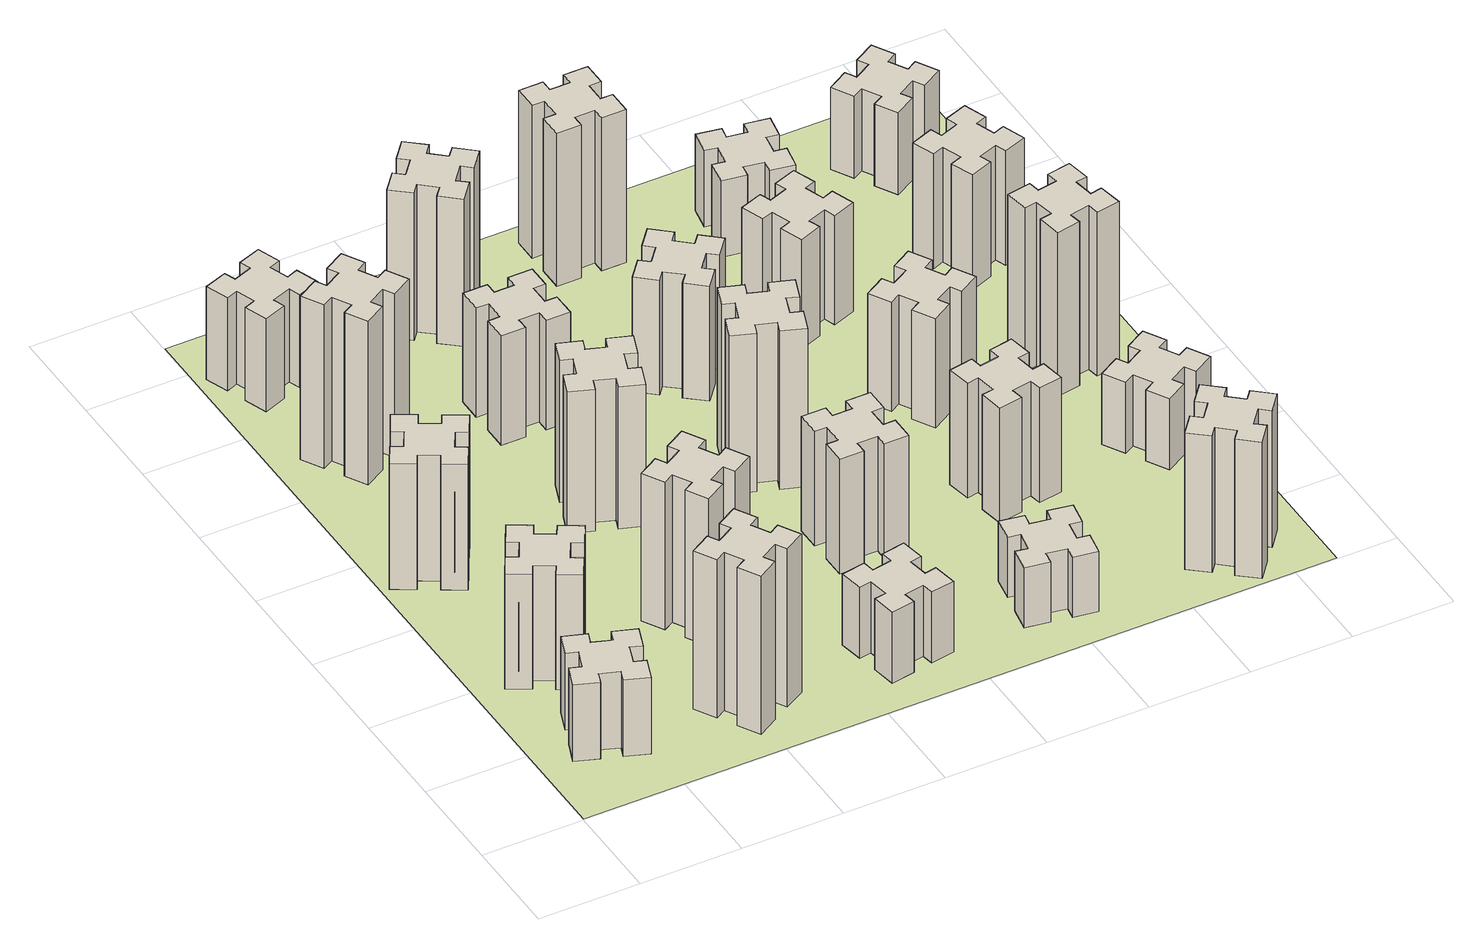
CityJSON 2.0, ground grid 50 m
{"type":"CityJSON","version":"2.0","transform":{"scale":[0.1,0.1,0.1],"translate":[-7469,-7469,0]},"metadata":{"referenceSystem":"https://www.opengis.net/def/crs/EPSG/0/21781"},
"CityObjects":{
"building1":{"type":"Building","attributes":{"class":"1000","function":"1000","usage":"1000","yearOfConstruction":2016,"roofType":"1000","measuredHeight":42,"storeysAboveGround":30,"storeysBelowGround":0},"geometry":[{"type":"Solid","lod":"1","boundaries":[[[[0,1,2,3,4,5,6,7,8,9,10,11,12,13,14,15,16,17,18,19]],[[17,16,20,21]],[[16,15,22,20]],[[15,14,23,22]],[[14,13,24,23]],[[13,12,25,24]],[[12,11,26,25]],[[11,10,27,26]],[[10,9,28,27]],[[9,8,29,28]],[[8,7,30,29]],[[7,6,31,30]],[[6,5,32,31]],[[5,4,33,32]],[[4,3,34,33]],[[3,2,35,34]],[[2,1,36,35]],[[1,0,37,36]],[[0,19,38,37]],[[19,18,39,38]],[[18,17,21,39]],[[24,25,26,27,28,29,30,31,32,33,34,35,36,37,38,39,21,20,22,23]]]]}]},
"building2":{"type":"Building","attributes":{"class":"1000","function":"1000","usage":"1000","yearOfConstruction":2016,"roofType":"1000","measuredHeight":63,"storeysAboveGround":30,"storeysBelowGround":0},"geometry":[{"type":"Solid","lod":"1","boundaries":[[[[40,41,42,43,44,45,46,47,48,49,50,51,52,53,54,55,56,57,58,59]],[[57,56,60,61]],[[56,55,62,60]],[[55,54,63,62]],[[54,53,64,63]],[[53,52,65,64]],[[52,51,66,65]],[[51,50,67,66]],[[50,49,68,67]],[[49,48,69,68]],[[48,47,70,69]],[[47,46,71,70]],[[46,45,72,71]],[[45,44,73,72]],[[44,43,74,73]],[[43,42,75,74]],[[42,41,76,75]],[[41,40,77,76]],[[40,59,78,77]],[[59,58,79,78]],[[58,57,61,79]],[[64,65,66,67,68,69,70,71,72,73,74,75,76,77,78,79,61,60,62,63]]]]}]},
"building3":{"type":"Building","attributes":{"class":"1000","function":"1000","usage":"1000","yearOfConstruction":2016,"roofType":"1000","measuredHeight":69,"storeysAboveGround":30,"storeysBelowGround":0},"geometry":[{"type":"Solid","lod":"1","boundaries":[[[[80,81,82,83,84,85,86,87,88,89,90,91,92,93,94,95,96,97,98,99]],[[97,96,100,101]],[[96,95,102,100]],[[95,94,103,102]],[[94,93,104,103]],[[93,92,105,104]],[[92,91,106,105]],[[91,90,107,106]],[[90,89,108,107]],[[89,88,109,108]],[[88,87,110,109]],[[87,86,111,110]],[[86,85,112,111]],[[85,84,113,112]],[[84,83,114,113]],[[83,82,115,114]],[[82,81,116,115]],[[81,80,117,116]],[[80,99,118,117]],[[99,98,119,118]],[[98,97,101,119]],[[104,105,106,107,108,109,110,111,112,113,114,115,116,117,118,119,101,100,102,103]]]]}]},
"building4":{"type":"Building","attributes":{"class":"1000","function":"1000","usage":"1000","yearOfConstruction":2016,"roofType":"1000","measuredHeight":87,"storeysAboveGround":30,"storeysBelowGround":0},"geometry":[{"type":"Solid","lod":"1","boundaries":[[[[120,121,122,123,124,125,126,127,128,129,130,131,132,133,134,135,136,137,138,139]],[[137,136,140,141]],[[136,135,142,140]],[[135,134,143,142]],[[134,133,144,143]],[[133,132,145,144]],[[132,131,146,145]],[[131,130,147,146]],[[130,129,148,147]],[[129,128,149,148]],[[128,127,150,149]],[[127,126,151,150]],[[126,125,152,151]],[[125,124,153,152]],[[124,123,154,153]],[[123,122,155,154]],[[122,121,156,155]],[[121,120,157,156]],[[120,139,158,157]],[[139,138,159,158]],[[138,137,141,159]],[[144,145,146,147,148,149,150,151,152,153,154,155,156,157,158,159,141,140,142,143]]]]}]},
"building5":{"type":"Building","attributes":{"class":"1000","function":"1000","usage":"1000","yearOfConstruction":2016,"roofType":"1000","measuredHeight":90,"storeysAboveGround":30,"storeysBelowGround":0},"geometry":[{"type":"Solid","lod":"1","boundaries":[[[[160,161,162,163,164,165,166,167,168,169,170,171,172,173,174,175,176,177,178,179]],[[177,176,180,181]],[[176,175,182,180]],[[175,174,183,182]],[[174,173,184,183]],[[173,172,185,184]],[[172,171,186,185]],[[171,170,187,186]],[[170,169,188,187]],[[169,168,189,188]],[[168,167,190,189]],[[167,166,191,190]],[[166,165,192,191]],[[165,164,193,192]],[[164,163,194,193]],[[163,162,195,194]],[[162,161,196,195]],[[161,160,197,196]],[[160,179,198,197]],[[179,178,199,198]],[[178,177,181,199]],[[184,185,186,187,188,189,190,191,192,193,194,195,196,197,198,199,181,180,182,183]]]]}]},
"building6":{"type":"Building","attributes":{"class":"1000","function":"1000","usage":"1000","yearOfConstruction":2016,"roofType":"1000","measuredHeight":51,"storeysAboveGround":30,"storeysBelowGround":0},"geometry":[{"type":"Solid","lod":"1","boundaries":[[[[200,201,202,203,204,205,206,207,208,209,210,211,212,213,214,215,216,217,218,219]],[[217,216,220,221]],[[216,215,222,220]],[[215,214,223,222]],[[214,213,224,223]],[[213,212,225,224]],[[212,211,226,225]],[[211,210,227,226]],[[210,209,228,227]],[[209,208,229,228]],[[208,207,230,229]],[[207,206,231,230]],[[206,205,232,231]],[[205,204,233,232]],[[204,203,234,233]],[[203,202,235,234]],[[202,201,236,235]],[[201,200,237,236]],[[200,219,238,237]],[[219,218,239,238]],[[218,217,221,239]],[[224,225,226,227,228,229,230,231,232,233,234,235,236,237,238,239,221,220,222,223]]]]}]},
"building7":{"type":"Building","attributes":{"class":"1000","function":"1000","usage":"1000","yearOfConstruction":2016,"roofType":"1000","measuredHeight":81,"storeysAboveGround":30,"storeysBelowGround":0},"geometry":[{"type":"Solid","lod":"1","boundaries":[[[[240,241,242,243,244,245,246,247,248,249,250,251,252,253,254,255,256,257,258,259]],[[257,256,260,261]],[[256,255,262,260]],[[255,254,263,262]],[[254,253,264,263]],[[253,252,265,264]],[[252,251,266,265]],[[251,250,267,266]],[[250,249,268,267]],[[249,248,269,268]],[[248,247,270,269]],[[247,246,271,270]],[[246,245,272,271]],[[245,244,273,272]],[[244,243,274,273]],[[243,242,275,274]],[[242,241,276,275]],[[241,240,277,276]],[[240,259,278,277]],[[259,258,279,278]],[[258,257,261,279]],[[264,265,266,267,268,269,270,271,272,273,274,275,276,277,278,279,261,260,262,263]]]]}]},
"building8":{"type":"Building","attributes":{"class":"1000","function":"1000","usage":"1000","yearOfConstruction":2016,"roofType":"1000","measuredHeight":78,"storeysAboveGround":30,"storeysBelowGround":0},"geometry":[{"type":"Solid","lod":"1","boundaries":[[[[280,281,282,283,284,285,286,287,288,289,290,291,292,293,294,295,296,297,298,299]],[[297,296,300,301]],[[296,295,302,300]],[[295,294,303,302]],[[294,293,304,303]],[[293,292,305,304]],[[292,291,306,305]],[[291,290,307,306]],[[290,289,308,307]],[[289,288,309,308]],[[288,287,310,309]],[[287,286,311,310]],[[286,285,312,311]],[[285,284,313,312]],[[284,283,314,313]],[[283,282,315,314]],[[282,281,316,315]],[[281,280,317,316]],[[280,299,318,317]],[[299,298,319,318]],[[298,297,301,319]],[[304,305,306,307,308,309,310,311,312,313,314,315,316,317,318,319,301,300,302,303]]]]}]},
"building9":{"type":"Building","attributes":{"class":"1000","function":"1000","usage":"1000","yearOfConstruction":2016,"roofType":"1000","measuredHeight":39,"storeysAboveGround":30,"storeysBelowGround":0},"geometry":[{"type":"Solid","lod":"1","boundaries":[[[[320,321,322,323,324,325,326,327,328,329,330,331,332,333,334,335,336,337,338,339]],[[337,336,340,341]],[[336,335,342,340]],[[335,334,343,342]],[[334,333,344,343]],[[333,332,345,344]],[[332,331,346,345]],[[331,330,347,346]],[[330,329,348,347]],[[329,328,349,348]],[[328,327,350,349]],[[327,326,351,350]],[[326,325,352,351]],[[325,324,353,352]],[[324,323,354,353]],[[323,322,355,354]],[[322,321,356,355]],[[321,320,357,356]],[[320,339,358,357]],[[339,338,359,358]],[[338,337,341,359]],[[344,345,346,347,348,349,350,351,352,353,354,355,356,357,358,359,341,340,342,343]]]]}]},
"building10":{"type":"Building","attributes":{"class":"1000","function":"1000","usage":"1000","yearOfConstruction":2016,"roofType":"1000","measuredHeight":60,"storeysAboveGround":30,"storeysBelowGround":0},"geometry":[{"type":"Solid","lod":"1","boundaries":[[[[360,361,362,363,364,365,366,367,368,369,370,371,372,373,374,375,376,377,378,379]],[[377,376,380,381]],[[376,375,382,380]],[[375,374,383,382]],[[374,373,384,383]],[[373,372,385,384]],[[372,371,386,385]],[[371,370,387,386]],[[370,369,388,387]],[[369,368,389,388]],[[368,367,390,389]],[[367,366,391,390]],[[366,365,392,391]],[[365,364,393,392]],[[364,363,394,393]],[[363,362,395,394]],[[362,361,396,395]],[[361,360,397,396]],[[360,379,398,397]],[[379,378,399,398]],[[378,377,381,399]],[[384,385,386,387,388,389,390,391,392,393,394,395,396,397,398,399,381,380,382,383]]]]}]},
"building11":{"type":"Building","attributes":{"class":"1000","function":"1000","usage":"1000","yearOfConstruction":2016,"roofType":"1000","measuredHeight":81,"storeysAboveGround":30,"storeysBelowGround":0},"geometry":[{"type":"Solid","lod":"1","boundaries":[[[[400,401,402,403,404,405,406,407,408,409,410,411,412,413,414,415,416,417,418,419]],[[417,416,420,421]],[[416,415,422,420]],[[415,414,423,422]],[[414,413,424,423]],[[413,412,425,424]],[[412,411,426,425]],[[411,410,427,426]],[[410,409,428,427]],[[409,408,429,428]],[[408,407,430,429]],[[407,406,431,430]],[[406,405,432,431]],[[405,404,433,432]],[[404,403,434,433]],[[403,402,435,434]],[[402,401,436,435]],[[401,400,437,436]],[[400,419,438,437]],[[419,418,439,438]],[[418,417,421,439]],[[424,425,426,427,428,429,430,431,432,433,434,435,436,437,438,439,421,420,422,423]]]]}]},
"building12":{"type":"Building","attributes":{"class":"1000","function":"1000","usage":"1000","yearOfConstruction":2016,"roofType":"1000","measuredHeight":63,"storeysAboveGround":30,"storeysBelowGround":0},"geometry":[{"type":"Solid","lod":"1","boundaries":[[[[440,441,442,443,444,445,446,447,448,449,450,451,452,453,454,455,456,457,458,459]],[[457,456,460,461]],[[456,455,462,460]],[[455,454,463,462]],[[454,453,464,463]],[[453,452,465,464]],[[452,451,466,465]],[[451,450,467,466]],[[450,449,468,467]],[[449,448,469,468]],[[448,447,470,469]],[[447,446,471,470]],[[446,445,472,471]],[[445,444,473,472]],[[444,443,474,473]],[[443,442,475,474]],[[442,441,476,475]],[[441,440,477,476]],[[440,459,478,477]],[[459,458,479,478]],[[458,457,461,479]],[[464,465,466,467,468,469,470,471,472,473,474,475,476,477,478,479,461,460,462,463]]]]}]},
"building13":{"type":"Building","attributes":{"class":"1000","function":"1000","usage":"1000","yearOfConstruction":2016,"roofType":"1000","measuredHeight":87,"storeysAboveGround":30,"storeysBelowGround":0},"geometry":[{"type":"Solid","lod":"1","boundaries":[[[[480,481,482,483,484,485,486,487,488,489,490,491,492,493,494,495,496,497,498,499]],[[497,496,500,501]],[[496,495,502,500]],[[495,494,503,502]],[[494,493,504,503]],[[493,492,505,504]],[[492,491,506,505]],[[491,490,507,506]],[[490,489,508,507]],[[489,488,509,508]],[[488,487,510,509]],[[487,486,511,510]],[[486,485,512,511]],[[485,484,513,512]],[[484,483,514,513]],[[483,482,515,514]],[[482,481,516,515]],[[481,480,517,516]],[[480,499,518,517]],[[499,498,519,518]],[[498,497,501,519]],[[504,505,506,507,508,509,510,511,512,513,514,515,516,517,518,519,501,500,502,503]]]]}]},
"building14":{"type":"Building","attributes":{"class":"1000","function":"1000","usage":"1000","yearOfConstruction":2016,"roofType":"1000","measuredHeight":63,"storeysAboveGround":30,"storeysBelowGround":0},"geometry":[{"type":"Solid","lod":"1","boundaries":[[[[520,521,522,523,524,525,526,527,528,529,530,531,532,533,534,535,536,537,538,539]],[[537,536,540,541]],[[536,535,542,540]],[[535,534,543,542]],[[534,533,544,543]],[[533,532,545,544]],[[532,531,546,545]],[[531,530,547,546]],[[530,529,548,547]],[[529,528,549,548]],[[528,527,550,549]],[[527,526,551,550]],[[526,525,552,551]],[[525,524,553,552]],[[524,523,554,553]],[[523,522,555,554]],[[522,521,556,555]],[[521,520,557,556]],[[520,539,558,557]],[[539,538,559,558]],[[538,537,541,559]],[[544,545,546,547,548,549,550,551,552,553,554,555,556,557,558,559,541,540,542,543]]]]}]},
"building15":{"type":"Building","attributes":{"class":"1000","function":"1000","usage":"1000","yearOfConstruction":2016,"roofType":"1000","measuredHeight":33,"storeysAboveGround":30,"storeysBelowGround":0},"geometry":[{"type":"Solid","lod":"1","boundaries":[[[[560,561,562,563,564,565,566,567,568,569,570,571,572,573,574,575,576,577,578,579]],[[577,576,580,581]],[[576,575,582,580]],[[575,574,583,582]],[[574,573,584,583]],[[573,572,585,584]],[[572,571,586,585]],[[571,570,587,586]],[[570,569,588,587]],[[569,568,589,588]],[[568,567,590,589]],[[567,566,591,590]],[[566,565,592,591]],[[565,564,593,592]],[[564,563,594,593]],[[563,562,595,594]],[[562,561,596,595]],[[561,560,597,596]],[[560,579,598,597]],[[579,578,599,598]],[[578,577,581,599]],[[584,585,586,587,588,589,590,591,592,593,594,595,596,597,598,599,581,580,582,583]]]]}]},
"building16":{"type":"Building","attributes":{"class":"1000","function":"1000","usage":"1000","yearOfConstruction":2016,"roofType":"1000","measuredHeight":84,"storeysAboveGround":30,"storeysBelowGround":0},"geometry":[{"type":"Solid","lod":"1","boundaries":[[[[600,601,602,603,604,605,606,607,608,609,610,611,612,613,614,615,616,617,618,619]],[[617,616,620,621]],[[616,615,622,620]],[[615,614,623,622]],[[614,613,624,623]],[[613,612,625,624]],[[612,611,626,625]],[[611,610,627,626]],[[610,609,628,627]],[[609,608,629,628]],[[608,607,630,629]],[[607,606,631,630]],[[606,605,632,631]],[[605,604,633,632]],[[604,603,634,633]],[[603,602,635,634]],[[602,601,636,635]],[[601,600,637,636]],[[600,619,638,637]],[[619,618,639,638]],[[618,617,621,639]],[[624,625,626,627,628,629,630,631,632,633,634,635,636,637,638,639,621,620,622,623]]]]}]},
"building17":{"type":"Building","attributes":{"class":"1000","function":"1000","usage":"1000","yearOfConstruction":2016,"roofType":"1000","measuredHeight":63,"storeysAboveGround":30,"storeysBelowGround":0},"geometry":[{"type":"Solid","lod":"1","boundaries":[[[[640,641,642,643,644,645,646,647,648,649,650,651,652,653,654,655,656,657,658,659]],[[657,656,660,661]],[[656,655,662,660]],[[655,654,663,662]],[[654,653,664,663]],[[653,652,665,664]],[[652,651,666,665]],[[651,650,667,666]],[[650,649,668,667]],[[649,648,669,668]],[[648,647,670,669]],[[647,646,671,670]],[[646,645,672,671]],[[645,644,673,672]],[[644,643,674,673]],[[643,642,675,674]],[[642,641,676,675]],[[641,640,677,676]],[[640,659,678,677]],[[659,658,679,678]],[[658,657,661,679]],[[664,665,666,667,668,669,670,671,672,673,674,675,676,677,678,679,661,660,662,663]]]]}]},
"building18":{"type":"Building","attributes":{"class":"1000","function":"1000","usage":"1000","yearOfConstruction":2016,"roofType":"1000","measuredHeight":60,"storeysAboveGround":30,"storeysBelowGround":0},"geometry":[{"type":"Solid","lod":"1","boundaries":[[[[680,681,682,683,684,685,686,687,688,689,690,691,692,693,694,695,696,697,698,699]],[[697,696,700,701]],[[696,695,702,700]],[[695,694,703,702]],[[694,693,704,703]],[[693,692,705,704]],[[692,691,706,705]],[[691,690,707,706]],[[690,689,708,707]],[[689,688,709,708]],[[688,687,710,709]],[[687,686,711,710]],[[686,685,712,711]],[[685,684,713,712]],[[684,683,714,713]],[[683,682,715,714]],[[682,681,716,715]],[[681,680,717,716]],[[680,699,718,717]],[[699,698,719,718]],[[698,697,701,719]],[[704,705,706,707,708,709,710,711,712,713,714,715,716,717,718,719,701,700,702,703]]]]}]},
"building19":{"type":"Building","attributes":{"class":"1000","function":"1000","usage":"1000","yearOfConstruction":2016,"roofType":"1000","measuredHeight":60,"storeysAboveGround":30,"storeysBelowGround":0},"geometry":[{"type":"Solid","lod":"1","boundaries":[[[[720,721,722,723,724,725,726,727,728,729,730,731,732,733,734,735,736,737,738,739]],[[737,736,740,741]],[[736,735,742,740]],[[735,734,743,742]],[[734,733,744,743]],[[733,732,745,744]],[[732,731,746,745]],[[731,730,747,746]],[[730,729,748,747]],[[729,728,749,748]],[[728,727,750,749]],[[727,726,751,750]],[[726,725,752,751]],[[725,724,753,752]],[[724,723,754,753]],[[723,722,755,754]],[[722,721,756,755]],[[721,720,757,756]],[[720,739,758,757]],[[739,738,759,758]],[[738,737,741,759]],[[744,745,746,747,748,749,750,751,752,753,754,755,756,757,758,759,741,740,742,743]]]]}]},
"building20":{"type":"Building","attributes":{"class":"1000","function":"1000","usage":"1000","yearOfConstruction":2016,"roofType":"1000","measuredHeight":75,"storeysAboveGround":30,"storeysBelowGround":0},"geometry":[{"type":"Solid","lod":"1","boundaries":[[[[760,761,762,763,764,765,766,767,768,769,770,771,772,773,774,775,776,777,778,779]],[[777,776,780,781]],[[776,775,782,780]],[[775,774,783,782]],[[774,773,784,783]],[[773,772,785,784]],[[772,771,786,785]],[[771,770,787,786]],[[770,769,788,787]],[[769,768,789,788]],[[768,767,790,789]],[[767,766,791,790]],[[766,765,792,791]],[[765,764,793,792]],[[764,763,794,793]],[[763,762,795,794]],[[762,761,796,795]],[[761,760,797,796]],[[760,779,798,797]],[[779,778,799,798]],[[778,777,781,799]],[[784,785,786,787,788,789,790,791,792,793,794,795,796,797,798,799,781,780,782,783]]]]}]},
"building21":{"type":"Building","attributes":{"class":"1000","function":"1000","usage":"1000","yearOfConstruction":2016,"roofType":"1000","measuredHeight":42,"storeysAboveGround":30,"storeysBelowGround":0},"geometry":[{"type":"Solid","lod":"1","boundaries":[[[[800,801,802,803,804,805,806,807,808,809,810,811,812,813,814,815,816,817,818,819]],[[817,816,820,821]],[[816,815,822,820]],[[815,814,823,822]],[[814,813,824,823]],[[813,812,825,824]],[[812,811,826,825]],[[811,810,827,826]],[[810,809,828,827]],[[809,808,829,828]],[[808,807,830,829]],[[807,806,831,830]],[[806,805,832,831]],[[805,804,833,832]],[[804,803,834,833]],[[803,802,835,834]],[[802,801,836,835]],[[801,800,837,836]],[[800,819,838,837]],[[819,818,839,838]],[[818,817,821,839]],[[824,825,826,827,828,829,830,831,832,833,834,835,836,837,838,839,821,820,822,823]]]]}]},
"building22":{"type":"Building","attributes":{"class":"1000","function":"1000","usage":"1000","yearOfConstruction":2016,"roofType":"1000","measuredHeight":39,"storeysAboveGround":30,"storeysBelowGround":0},"geometry":[{"type":"Solid","lod":"1","boundaries":[[[[840,841,842,843,844,845,846,847,848,849,850,851,852,853,854,855,856,857,858,859]],[[857,856,860,861]],[[856,855,862,860]],[[855,854,863,862]],[[854,853,864,863]],[[853,852,865,864]],[[852,851,866,865]],[[851,850,867,866]],[[850,849,868,867]],[[849,848,869,868]],[[848,847,870,869]],[[847,846,871,870]],[[846,845,872,871]],[[845,844,873,872]],[[844,843,874,873]],[[843,842,875,874]],[[842,841,876,875]],[[841,840,877,876]],[[840,859,878,877]],[[859,858,879,878]],[[858,857,861,879]],[[864,865,866,867,868,869,870,871,872,873,874,875,876,877,878,879,861,860,862,863]]]]}]},
"building23":{"type":"Building","attributes":{"class":"1000","function":"1000","usage":"1000","yearOfConstruction":2016,"roofType":"1000","measuredHeight":90,"storeysAboveGround":30,"storeysBelowGround":0},"geometry":[{"type":"Solid","lod":"1","boundaries":[[[[880,881,882,883,884,885,886,887,888,889,890,891,892,893,894,895,896,897,898,899]],[[897,896,900,901]],[[896,895,902,900]],[[895,894,903,902]],[[894,893,904,903]],[[893,892,905,904]],[[892,891,906,905]],[[891,890,907,906]],[[890,889,908,907]],[[889,888,909,908]],[[888,887,910,909]],[[887,886,911,910]],[[886,885,912,911]],[[885,884,913,912]],[[884,883,914,913]],[[883,882,915,914]],[[882,881,916,915]],[[881,880,917,916]],[[880,899,918,917]],[[899,898,919,918]],[[898,897,901,919]],[[904,905,906,907,908,909,910,911,912,913,914,915,916,917,918,919,901,900,902,903]]]]}]},
"building24":{"type":"Building","attributes":{"class":"1000","function":"1000","usage":"1000","yearOfConstruction":2016,"roofType":"1000","measuredHeight":63,"storeysAboveGround":30,"storeysBelowGround":0},"geometry":[{"type":"Solid","lod":"1","boundaries":[[[[920,921,922,923,924,925,926,927,928,929,930,931,932,933,934,935,936,937,938,939]],[[937,936,940,941]],[[936,935,942,940]],[[935,934,943,942]],[[934,933,944,943]],[[933,932,945,944]],[[932,931,946,945]],[[931,930,947,946]],[[930,929,948,947]],[[929,928,949,948]],[[928,927,950,949]],[[927,926,951,950]],[[926,925,952,951]],[[925,924,953,952]],[[924,923,954,953]],[[923,922,955,954]],[[922,921,956,955]],[[921,920,957,956]],[[920,939,958,957]],[[939,938,959,958]],[[938,937,941,959]],[[944,945,946,947,948,949,950,951,952,953,954,955,956,957,958,959,941,940,942,943]]]]}]},
"building25":{"type":"Building","attributes":{"class":"1000","function":"1000","usage":"1000","yearOfConstruction":2016,"roofType":"1000","measuredHeight":45,"storeysAboveGround":30,"storeysBelowGround":0},"geometry":[{"type":"Solid","lod":"1","boundaries":[[[[960,961,962,963,964,965,966,967,968,969,970,971,972,973,974,975,976,977,978,979]],[[977,976,980,981]],[[976,975,982,980]],[[975,974,983,982]],[[974,973,984,983]],[[973,972,985,984]],[[972,971,986,985]],[[971,970,987,986]],[[970,969,988,987]],[[969,968,989,988]],[[968,967,990,989]],[[967,966,991,990]],[[966,965,992,991]],[[965,964,993,992]],[[964,963,994,993]],[[963,962,995,994]],[[962,961,996,995]],[[961,960,997,996]],[[960,979,998,997]],[[979,978,999,998]],[[978,977,981,999]],[[984,985,986,987,988,989,990,991,992,993,994,995,996,997,998,999,981,980,982,983]]]]}]},
"landuse1":{"type":"LandUse","attributes":{"name":"plot1","function":"1010"},"geometry":[{"type":"MultiSurface","lod":"1","boundaries":[[[1000,1001,1002,1003]]]}]}
},
"vertices":[
[462,391,0],[496,485,0],[552,464,0],[593,577,0],[480,618,0],[460,562,0],[366,596,0],[387,652,0],[274,693,0],[233,580,0],[289,560,0],[255,466,0],[199,487,0],[157,374,0],[270,333,0],[291,389,0],[385,355,0],[364,299,0],[477,257,0],[518,370,0],[385,355,420],[364,299,420],[291,389,420],[270,333,420],[157,374,420],[199,487,420],[255,466,420],[289,560,420],[233,580,420],[274,693,420],[387,652,420],[366,596,420],[460,562,420],[480,618,420],[593,577,420],[552,464,420],[496,485,420],[462,391,420],[518,370,420],[477,257,420],
[446,917,0],[496,1004,0],[548,974,0],[608,1078,0],[504,1138,0],[474,1086,0],[387,1136,0],[417,1188,0],[313,1248,0],[253,1144,0],[305,1114,0],[255,1027,0],[203,1057,0],[143,953,0],[247,893,0],[277,945,0],[364,895,0],[334,843,0],[438,783,0],[498,887,0],[364,895,630],[334,843,630],[277,945,630],[247,893,630],[143,953,630],[203,1057,630],[255,1027,630],[305,1114,630],[253,1144,630],[313,1248,630],[417,1188,630],[387,1136,630],[474,1086,630],[504,1138,630],[608,1078,630],[548,974,630],[496,1004,630],[446,917,630],[498,887,630],[438,783,630],
[374,1926,0],[287,1976,0],[317,2028,0],[213,2088,0],[153,1984,0],[205,1954,0],[155,1867,0],[103,1897,0],[43,1793,0],[147,1733,0],[177,1785,0],[264,1735,0],[234,1683,0],[338,1623,0],[398,1727,0],[346,1757,0],[396,1844,0],[448,1814,0],[508,1918,0],[404,1978,0],[396,1844,690],[448,1814,690],[346,1757,690],[398,1727,690],[338,1623,690],[234,1683,690],[264,1735,690],[177,1785,690],[147,1733,690],[43,1793,690],[103,1897,690],[155,1867,690],[205,1954,690],[153,1984,690],[213,2088,690],[317,2028,690],[287,1976,690],[374,1926,690],[404,1978,690],[508,1918,690],
[1004,496,0],[917,446,0],[887,498,0],[783,438,0],[843,334,0],[895,364,0],[945,277,0],[893,247,0],[953,143,0],[1057,203,0],[1027,255,0],[1114,305,0],[1144,253,0],[1248,313,0],[1188,417,0],[1136,387,0],[1086,474,0],[1138,504,0],[1078,608,0],[974,548,0],[1086,474,870],[1138,504,870],[1136,387,870],[1188,417,870],[1248,313,870],[1144,253,870],[1114,305,870],[1027,255,870],[1057,203,870],[953,143,870],[893,247,870],[945,277,870],[895,364,870],[843,334,870],[783,438,870],[887,498,870],[917,446,870],[1004,496,870],[974,548,870],[1078,608,870],
[387,2575,0],[474,2625,0],[504,2573,0],[608,2633,0],[548,2737,0],[496,2707,0],[446,2794,0],[498,2824,0],[438,2928,0],[334,2868,0],[364,2816,0],[277,2766,0],[247,2818,0],[143,2758,0],[203,2654,0],[255,2684,0],[305,2597,0],[253,2567,0],[313,2463,0],[417,2523,0],[305,2597,900],[253,2567,900],[255,2684,900],[203,2654,900],[143,2758,900],[247,2818,900],[277,2766,900],[364,2816,900],[334,2868,900],[438,2928,900],[498,2824,900],[446,2794,900],[496,2707,900],[548,2737,900],[608,2633,900],[504,2573,900],[474,2625,900],[387,2575,900],[417,2523,900],[313,2463,900],
[155,3345,0],[189,3251,0],[133,3230,0],[174,3117,0],[287,3159,0],[266,3215,0],[360,3249,0],[380,3193,0],[493,3234,0],[452,3347,0],[396,3326,0],[362,3420,0],[418,3440,0],[377,3553,0],[264,3512,0],[285,3456,0],[191,3422,0],[170,3478,0],[57,3437,0],[99,3324,0],[191,3422,510],[170,3478,510],[285,3456,510],[264,3512,510],[377,3553,510],[418,3440,510],[362,3420,510],[396,3326,510],[452,3347,510],[493,3234,510],[380,3193,510],[360,3249,510],[266,3215,510],[287,3159,510],[174,3117,510],[133,3230,510],[189,3251,510],[155,3345,510],[99,3324,510],[57,3437,510],
[995,1004,0],[1045,917,0],[993,887,0],[1053,783,0],[1157,843,0],[1127,895,0],[1214,945,0],[1244,893,0],[1348,953,0],[1288,1057,0],[1236,1027,0],[1186,1114,0],[1238,1144,0],[1178,1248,0],[1074,1188,0],[1104,1136,0],[1017,1086,0],[987,1138,0],[883,1078,0],[943,974,0],[1017,1086,810],[987,1138,810],[1104,1136,810],[1074,1188,810],[1178,1248,810],[1238,1144,810],[1186,1114,810],[1236,1027,810],[1288,1057,810],[1348,953,810],[1244,893,810],[1214,945,810],[1127,895,810],[1157,843,810],[1053,783,810],[993,887,810],[1045,917,810],[995,1004,810],[943,974,810],[883,1078,810],
[1031,1769,0],[1125,1735,0],[1104,1679,0],[1217,1637,0],[1258,1750,0],[1202,1771,0],[1236,1865,0],[1292,1844,0],[1333,1957,0],[1220,1998,0],[1200,1942,0],[1106,1976,0],[1127,2032,0],[1014,2073,0],[973,1960,0],[1029,1940,0],[995,1846,0],[939,1867,0],[897,1754,0],[1010,1713,0],[995,1846,780],[939,1867,780],[1029,1940,780],[973,1960,780],[1014,2073,780],[1127,2032,780],[1106,1976,780],[1200,1942,780],[1220,1998,780],[1333,1957,780],[1292,1844,780],[1236,1865,780],[1202,1771,780],[1258,1750,780],[1217,1637,780],[1104,1679,780],[1125,1735,780],[1031,1769,780],[1010,1713,780],[897,1754,780],
[1638,405,0],[1656,307,0],[1597,297,0],[1617,178,0],[1736,199,0],[1725,258,0],[1824,276,0],[1834,217,0],[1952,237,0],[1931,356,0],[1872,345,0],[1855,444,0],[1914,454,0],[1893,572,0],[1775,551,0],[1785,492,0],[1687,475,0],[1677,534,0],[1558,513,0],[1579,395,0],[1687,475,390],[1677,534,390],[1785,492,390],[1775,551,390],[1893,572,390],[1914,454,390],[1855,444,390],[1872,345,390],[1931,356,390],[1952,237,390],[1834,217,390],[1824,276,390],[1725,258,390],[1736,199,390],[1617,178,390],[1597,297,390],[1656,307,390],[1638,405,390],[1579,395,390],[1558,513,390],
[1005,2645,0],[1005,2545,0],[945,2545,0],[945,2425,0],[1065,2425,0],[1065,2485,0],[1165,2485,0],[1165,2425,0],[1285,2425,0],[1285,2545,0],[1225,2545,0],[1225,2645,0],[1285,2645,0],[1285,2765,0],[1165,2765,0],[1165,2705,0],[1065,2705,0],[1065,2765,0],[945,2765,0],[945,2645,0],[1065,2705,600],[1065,2765,600],[1165,2705,600],[1165,2765,600],[1285,2765,600],[1285,2645,600],[1225,2645,600],[1225,2545,600],[1285,2545,600],[1285,2425,600],[1165,2425,600],[1165,2485,600],[1065,2485,600],[1065,2425,600],[945,2425,600],[945,2545,600],[1005,2545,600],[1005,2645,600],[945,2645,600],[945,2765,600],
[1224,3387,0],[1148,3452,0],[1186,3498,0],[1094,3575,0],[1017,3483,0],[1063,3444,0],[999,3368,0],[953,3406,0],[876,3314,0],[968,3237,0],[1006,3283,0],[1083,3219,0],[1044,3173,0],[1136,3096,0],[1213,3188,0],[1167,3226,0],[1232,3303,0],[1278,3264,0],[1355,3356,0],[1263,3433,0],[1232,3303,810],[1278,3264,810],[1167,3226,810],[1213,3188,810],[1136,3096,810],[1044,3173,810],[1083,3219,810],[1006,3283,810],[968,3237,810],[876,3314,810],[953,3406,810],[999,3368,810],[1063,3444,810],[1017,3483,810],[1094,3575,810],[1186,3498,810],[1148,3452,810],[1224,3387,810],[1263,3433,810],[1355,3356,810],
[1845,1165,0],[1845,1065,0],[1785,1065,0],[1785,945,0],[1905,945,0],[1905,1005,0],[2005,1005,0],[2005,945,0],[2125,945,0],[2125,1065,0],[2065,1065,0],[2065,1165,0],[2125,1165,0],[2125,1285,0],[2005,1285,0],[2005,1225,0],[1905,1225,0],[1905,1285,0],[1785,1285,0],[1785,1165,0],[1905,1225,630],[1905,1285,630],[2005,1225,630],[2005,1285,630],[2125,1285,630],[2125,1165,630],[2065,1165,630],[2065,1065,630],[2125,1065,630],[2125,945,630],[2005,945,630],[2005,1005,630],[1905,1005,630],[1905,945,630],[1785,945,630],[1785,1065,630],[1845,1065,630],[1845,1165,630],[1785,1165,630],[1785,1285,630],
[1771,1669,0],[1865,1635,0],[1844,1579,0],[1957,1537,0],[1998,1650,0],[1942,1671,0],[1976,1765,0],[2032,1744,0],[2073,1857,0],[1960,1898,0],[1940,1842,0],[1846,1876,0],[1867,1932,0],[1754,1973,0],[1713,1860,0],[1769,1840,0],[1735,1746,0],[1679,1767,0],[1637,1654,0],[1750,1613,0],[1735,1746,870],[1679,1767,870],[1769,1840,870],[1713,1860,870],[1754,1973,870],[1867,1932,870],[1846,1876,870],[1940,1842,870],[1960,1898,870],[2073,1857,870],[2032,1744,870],[1976,1765,870],[1942,1671,870],[1998,1650,870],[1957,1537,870],[1844,1579,870],[1865,1635,870],[1771,1669,870],[1750,1613,870],[1637,1654,870],
[1907,2386,0],[1972,2463,0],[2018,2424,0],[2095,2516,0],[2003,2593,0],[1964,2547,0],[1888,2612,0],[1926,2658,0],[1834,2735,0],[1757,2643,0],[1803,2604,0],[1739,2528,0],[1693,2566,0],[1616,2474,0],[1708,2397,0],[1746,2443,0],[1823,2379,0],[1784,2333,0],[1876,2256,0],[1953,2348,0],[1823,2379,630],[1784,2333,630],[1746,2443,630],[1708,2397,630],[1616,2474,630],[1693,2566,630],[1739,2528,630],[1803,2604,630],[1757,2643,630],[1834,2735,630],[1926,2658,630],[1888,2612,630],[1964,2547,630],[2003,2593,630],[2095,2516,630],[2018,2424,630],[1972,2463,630],[1907,2386,630],[1953,2348,630],[1876,2256,630],
[2396,444,0],[2378,345,0],[2319,356,0],[2298,237,0],[2417,217,0],[2427,276,0],[2525,258,0],[2515,199,0],[2633,178,0],[2654,297,0],[2595,307,0],[2612,405,0],[2671,395,0],[2692,513,0],[2574,534,0],[2564,475,0],[2465,492,0],[2476,551,0],[2357,572,0],[2337,454,0],[2465,492,330],[2476,551,330],[2564,475,330],[2574,534,330],[2692,513,330],[2671,395,330],[2612,405,330],[2595,307,330],[2654,297,330],[2633,178,330],[2515,199,330],[2525,258,330],[2427,276,330],[2417,217,330],[2298,237,330],[2319,356,330],[2378,345,330],[2396,444,330],[2337,454,330],[2357,572,330],
[1965,3385,0],[1965,3485,0],[2025,3485,0],[2025,3605,0],[1905,3605,0],[1905,3545,0],[1805,3545,0],[1805,3605,0],[1685,3605,0],[1685,3485,0],[1745,3485,0],[1745,3385,0],[1685,3385,0],[1685,3265,0],[1805,3265,0],[1805,3325,0],[1905,3325,0],[1905,3265,0],[2025,3265,0],[2025,3385,0],[1905,3325,840],[1905,3265,840],[1805,3325,840],[1805,3265,840],[1685,3265,840],[1685,3385,840],[1745,3385,840],[1745,3485,840],[1685,3485,840],[1685,3605,840],[1805,3605,840],[1805,3545,840],[1905,3545,840],[1905,3605,840],[2025,3605,840],[2025,3485,840],[1965,3485,840],[1965,3385,840],[2025,3385,840],[2025,3265,840],
[2665,998,0],[2764,1016,0],[2774,957,0],[2892,977,0],[2871,1096,0],[2812,1085,0],[2795,1184,0],[2854,1194,0],[2833,1312,0],[2715,1291,0],[2725,1232,0],[2627,1215,0],[2617,1274,0],[2498,1253,0],[2519,1135,0],[2578,1145,0],[2596,1047,0],[2537,1037,0],[2557,918,0],[2676,939,0],[2596,1047,630],[2537,1037,630],[2578,1145,630],[2519,1135,630],[2498,1253,630],[2617,1274,630],[2627,1215,630],[2725,1232,630],[2715,1291,630],[2833,1312,630],[2854,1194,630],[2795,1184,630],[2812,1085,630],[2871,1096,630],[2892,977,630],[2774,957,630],[2764,1016,630],[2665,998,630],[2676,939,630],[2557,918,630],
[2816,1867,0],[2766,1954,0],[2818,1984,0],[2758,2088,0],[2654,2028,0],[2684,1976,0],[2597,1926,0],[2567,1978,0],[2463,1918,0],[2523,1814,0],[2575,1844,0],[2625,1757,0],[2573,1727,0],[2633,1623,0],[2737,1683,0],[2707,1735,0],[2794,1785,0],[2824,1733,0],[2928,1793,0],[2868,1897,0],[2794,1785,600],[2824,1733,600],[2707,1735,600],[2737,1683,600],[2633,1623,600],[2573,1727,600],[2625,1757,600],[2575,1844,600],[2523,1814,600],[2463,1918,600],[2567,1978,600],[2597,1926,600],[2684,1976,600],[2654,2028,600],[2758,2088,600],[2818,1984,600],[2766,1954,600],[2816,1867,600],[2868,1897,600],[2928,1793,600],
[2616,2586,0],[2582,2680,0],[2638,2700,0],[2597,2813,0],[2484,2772,0],[2505,2716,0],[2411,2682,0],[2390,2738,0],[2277,2697,0],[2319,2584,0],[2375,2605,0],[2409,2511,0],[2353,2490,0],[2394,2377,0],[2507,2419,0],[2486,2475,0],[2580,2509,0],[2600,2453,0],[2713,2494,0],[2672,2607,0],[2580,2509,600],[2600,2453,600],[2486,2475,600],[2507,2419,600],[2394,2377,600],[2353,2490,600],[2409,2511,600],[2375,2605,600],[2319,2584,600],[2277,2697,600],[2390,2738,600],[2411,2682,600],[2505,2716,600],[2484,2772,600],[2597,2813,600],[2638,2700,600],[2582,2680,600],[2616,2586,600],[2672,2607,600],[2713,2494,600],
[3444,327,0],[3368,392,0],[3406,438,0],[3314,515,0],[3237,423,0],[3283,384,0],[3219,308,0],[3173,346,0],[3096,254,0],[3188,177,0],[3226,223,0],[3303,159,0],[3264,113,0],[3356,36,0],[3433,128,0],[3387,166,0],[3452,243,0],[3498,204,0],[3575,296,0],[3483,373,0],[3452,243,750],[3498,204,750],[3387,166,750],[3433,128,750],[3356,36,750],[3264,113,750],[3303,159,750],[3226,223,750],[3188,177,750],[3096,254,750],[3173,346,750],[3219,308,750],[3283,384,750],[3237,423,750],[3314,515,750],[3406,438,750],[3368,392,750],[3444,327,750],[3483,373,750],[3575,296,750],
[2496,3304,0],[2478,3205,0],[2419,3216,0],[2398,3097,0],[2517,3077,0],[2527,3136,0],[2625,3118,0],[2615,3059,0],[2733,3038,0],[2754,3157,0],[2695,3167,0],[2712,3265,0],[2771,3255,0],[2792,3373,0],[2674,3394,0],[2664,3335,0],[2565,3352,0],[2576,3411,0],[2457,3432,0],[2437,3314,0],[2565,3352,420],[2576,3411,420],[2664,3335,420],[2674,3394,420],[2792,3373,420],[2771,3255,420],[2712,3265,420],[2695,3167,420],[2754,3157,420],[2733,3038,420],[2615,3059,420],[2625,3118,420],[2527,3136,420],[2517,3077,420],[2398,3097,420],[2419,3216,420],[2478,3205,420],[2496,3304,420],[2437,3314,420],[2457,3432,420],
[3556,1127,0],[3506,1214,0],[3558,1244,0],[3498,1348,0],[3394,1288,0],[3424,1236,0],[3337,1186,0],[3307,1238,0],[3203,1178,0],[3263,1074,0],[3315,1104,0],[3365,1017,0],[3313,987,0],[3373,883,0],[3477,943,0],[3447,995,0],[3534,1045,0],[3564,993,0],[3668,1053,0],[3608,1157,0],[3534,1045,390],[3564,993,390],[3447,995,390],[3477,943,390],[3373,883,390],[3313,987,390],[3365,1017,390],[3315,1104,390],[3263,1074,390],[3203,1178,390],[3307,1238,390],[3337,1186,390],[3424,1236,390],[3394,1288,390],[3498,1348,390],[3558,1244,390],[3506,1214,390],[3556,1127,390],[3608,1157,390],[3668,1053,390],
[3365,1872,0],[3267,1855,0],[3257,1914,0],[3138,1893,0],[3159,1775,0],[3218,1785,0],[3236,1687,0],[3177,1677,0],[3197,1558,0],[3316,1579,0],[3305,1638,0],[3404,1656,0],[3414,1597,0],[3532,1617,0],[3511,1736,0],[3452,1725,0],[3435,1824,0],[3494,1834,0],[3473,1952,0],[3355,1931,0],[3435,1824,900],[3494,1834,900],[3452,1725,900],[3511,1736,900],[3532,1617,900],[3414,1597,900],[3404,1656,900],[3305,1638,900],[3316,1579,900],[3197,1558,900],[3177,1677,900],[3236,1687,900],[3218,1785,900],[3159,1775,900],[3138,1893,900],[3257,1914,900],[3267,1855,900],[3365,1872,900],[3355,1931,900],[3473,1952,900],
[3345,2716,0],[3251,2682,0],[3230,2738,0],[3117,2697,0],[3159,2584,0],[3215,2605,0],[3249,2511,0],[3193,2490,0],[3234,2377,0],[3347,2419,0],[3326,2475,0],[3420,2509,0],[3440,2453,0],[3553,2494,0],[3512,2607,0],[3456,2586,0],[3422,2680,0],[3478,2700,0],[3437,2813,0],[3324,2772,0],[3422,2680,630],[3478,2700,630],[3456,2586,630],[3512,2607,630],[3553,2494,630],[3440,2453,630],[3420,2509,630],[3326,2475,630],[3347,2419,630],[3234,2377,630],[3193,2490,630],[3249,2511,630],[3215,2605,630],[3159,2584,630],[3117,2697,630],[3230,2738,630],[3251,2682,630],[3345,2716,630],[3324,2772,630],[3437,2813,630],
[3347,3215,0],[3434,3265,0],[3464,3213,0],[3568,3273,0],[3508,3377,0],[3456,3347,0],[3406,3434,0],[3458,3464,0],[3398,3568,0],[3294,3508,0],[3324,3456,0],[3237,3406,0],[3207,3458,0],[3103,3398,0],[3163,3294,0],[3215,3324,0],[3265,3237,0],[3213,3207,0],[3273,3103,0],[3377,3163,0],[3265,3237,450],[3213,3207,450],[3215,3324,450],[3163,3294,450],[3103,3398,450],[3207,3458,450],[3237,3406,450],[3324,3456,450],[3294,3508,450],[3398,3568,450],[3458,3464,450],[3406,3434,450],[3456,3347,450],[3508,3377,450],[3568,3273,450],[3464,3213,450],[3434,3265,450],[3347,3215,450],[3377,3163,450],[3273,3103,450],
[5,3705,0],[3705,3705,0],[3705,5,0],[5,5,0]
]}
